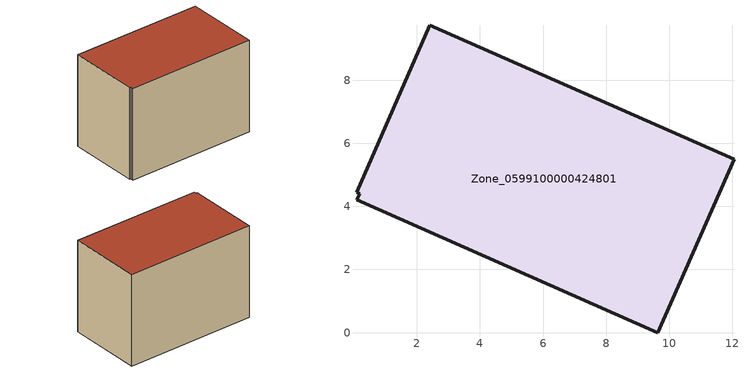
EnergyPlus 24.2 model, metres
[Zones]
Zone_0599100000424801
 floor ground (C_G): 0.09,4.2 0.19,4.41 0.09,4.45 2.42,9.73 12.05,5.49 9.64,0 z0
 wall outside (C_F): 9.64,0 12.05,5.49 2.42,9.73 0.09,4.45 0.19,4.41 0.09,4.2 9.64,0 z0:7.42
 roof outside (C_R): 0.19,4.41 0.09,4.2 9.64,0 12.05,5.49 2.42,9.73 0.09,4.45 z7.42
[BUILDING]
Pand.0599100000424801: North Axis=0; Terrain=City; Loads Convergence Tolerance Value=0.04; Temperature Convergence Tolerance Value=0.4; Solar Distribution=FullExterior; Maximum Number of Warmup Days=25; Minimum Number of Warmup Days=1
[Site:Location]
Rotterdam.The.Hague.AP_ZH_NLD Design_Conditions: Latitude=51.96; Longitude=4.45; Time Zone=1; Elevation=-4.5
[SITE:GROUNDTEMPERATURE:BUILDINGSURFACE]
18, 18, 18, 18, 18, 18, 18, 18, 18, 18, 18, 18
[MATERIAL] Thermal Absorptance=0.9; Solar Absorptance=0.7; Visible Absorptance=0.7
Name | Roughness | Thickness | Conductivity | Density | Specific Heat
G.TI.2006-2014 | MediumSmooth | 0.15 | 0.06 | 540 | 1210
F.TI.2006-2014 | Rough | 0.3 | 0.12 | 1920 | 840
R.TI.2006-2014 | MediumRough | 0.2 | 0.08 | 1500 | 1000
[CONSTRUCTION]
C_G: G.TI.2006-2014
C_F: F.TI.2006-2014
C_R: R.TI.2006-2014
[ZONE]
Zone_0599100000424801: Type=1; Multiplier=1; Ceiling Height=Autocalculate; Volume=Autocalculate; Floor Area=autocalculate; Part of Total Floor Area=Yes
[ZONEINFILTRATION:DESIGNFLOWRATE]
Infil_Zone_0599100000424801: Zone or ZoneList or Space or SpaceList=Zone_0599100000424801; Schedule=AlwaysOn; Design Flow Rate Calculation Method=Flow/Area; Flow Rate per Floor Area=0.0015; Constant Term Coefficient=1; Temperature Term Coefficient=0; Velocity Term Coefficient=0; Velocity Squared Term Coefficient=0
[HVACTEMPLATE:ZONE:IDEALLOADSAIRSYSTEM]
Zone_0599100000424801: Maximum Heating Supply Air Temperature=50; Minimum Cooling Supply Air Temperature=13; Maximum Heating Supply Air Humidity Ratio=0.0156; Minimum Cooling Supply Air Humidity Ratio=0.0077; Heating Limit=NoLimit; Cooling Limit=NoLimit; Dehumidification Control Type=ConstantSensibleHeatRatio; Cooling Sensible Heat Ratio=0.7; Dehumidification Setpoint=60; Humidification Control Type=None; Humidification Setpoint=30; Outdoor Air Method=None; Outdoor Air Flow Rate per Person=0.00944; Outdoor Air Flow Rate per Zone Floor Area=0; Outdoor Air Flow Rate per Zone=0; Demand Controlled Ventilation Type=None; Outdoor Air Economizer Type=NoEconomizer; Heat Recovery Type=None; Sensible Heat Recovery Effectiveness=0.7; Latent Heat Recovery Effectiveness=0.65
[ZONECONTROL:THERMOSTAT]
ThermostatControl_Zone_0599100000424801: Zone or ZoneList=Zone_0599100000424801; Control Type Schedule=DualSetpointControlType; Control 1=Thermostat_Zone_0599100000424801; Temperature Difference Between Cutout And Setpoint=0
[THERMOSTATSETPOINT:DUALSETPOINT]
Thermostat_Zone_0599100000424801: Heating Setpoint Temperature Schedule=HeatingSetpoint_Zone_0599100000424801; Cooling Setpoint Temperature Schedule=CoolingSetpoint_Zone_0599100000424801
[SCHEDULE:COMPACT]
HeatingSetpoint_Zone_0599100000424801: Through: 12/31, For: AllDays, Until: 24:00, 21
CoolingSetpoint_Zone_0599100000424801: Through: 12/31, For: AllDays, Until: 24:00, 24
DualSetpointControlType: Through: 12/31, For: AllDays, Until: 24:00, 4
AlwaysOn: Through: 12/31, For: AllDays, Until: 24:00, 1
